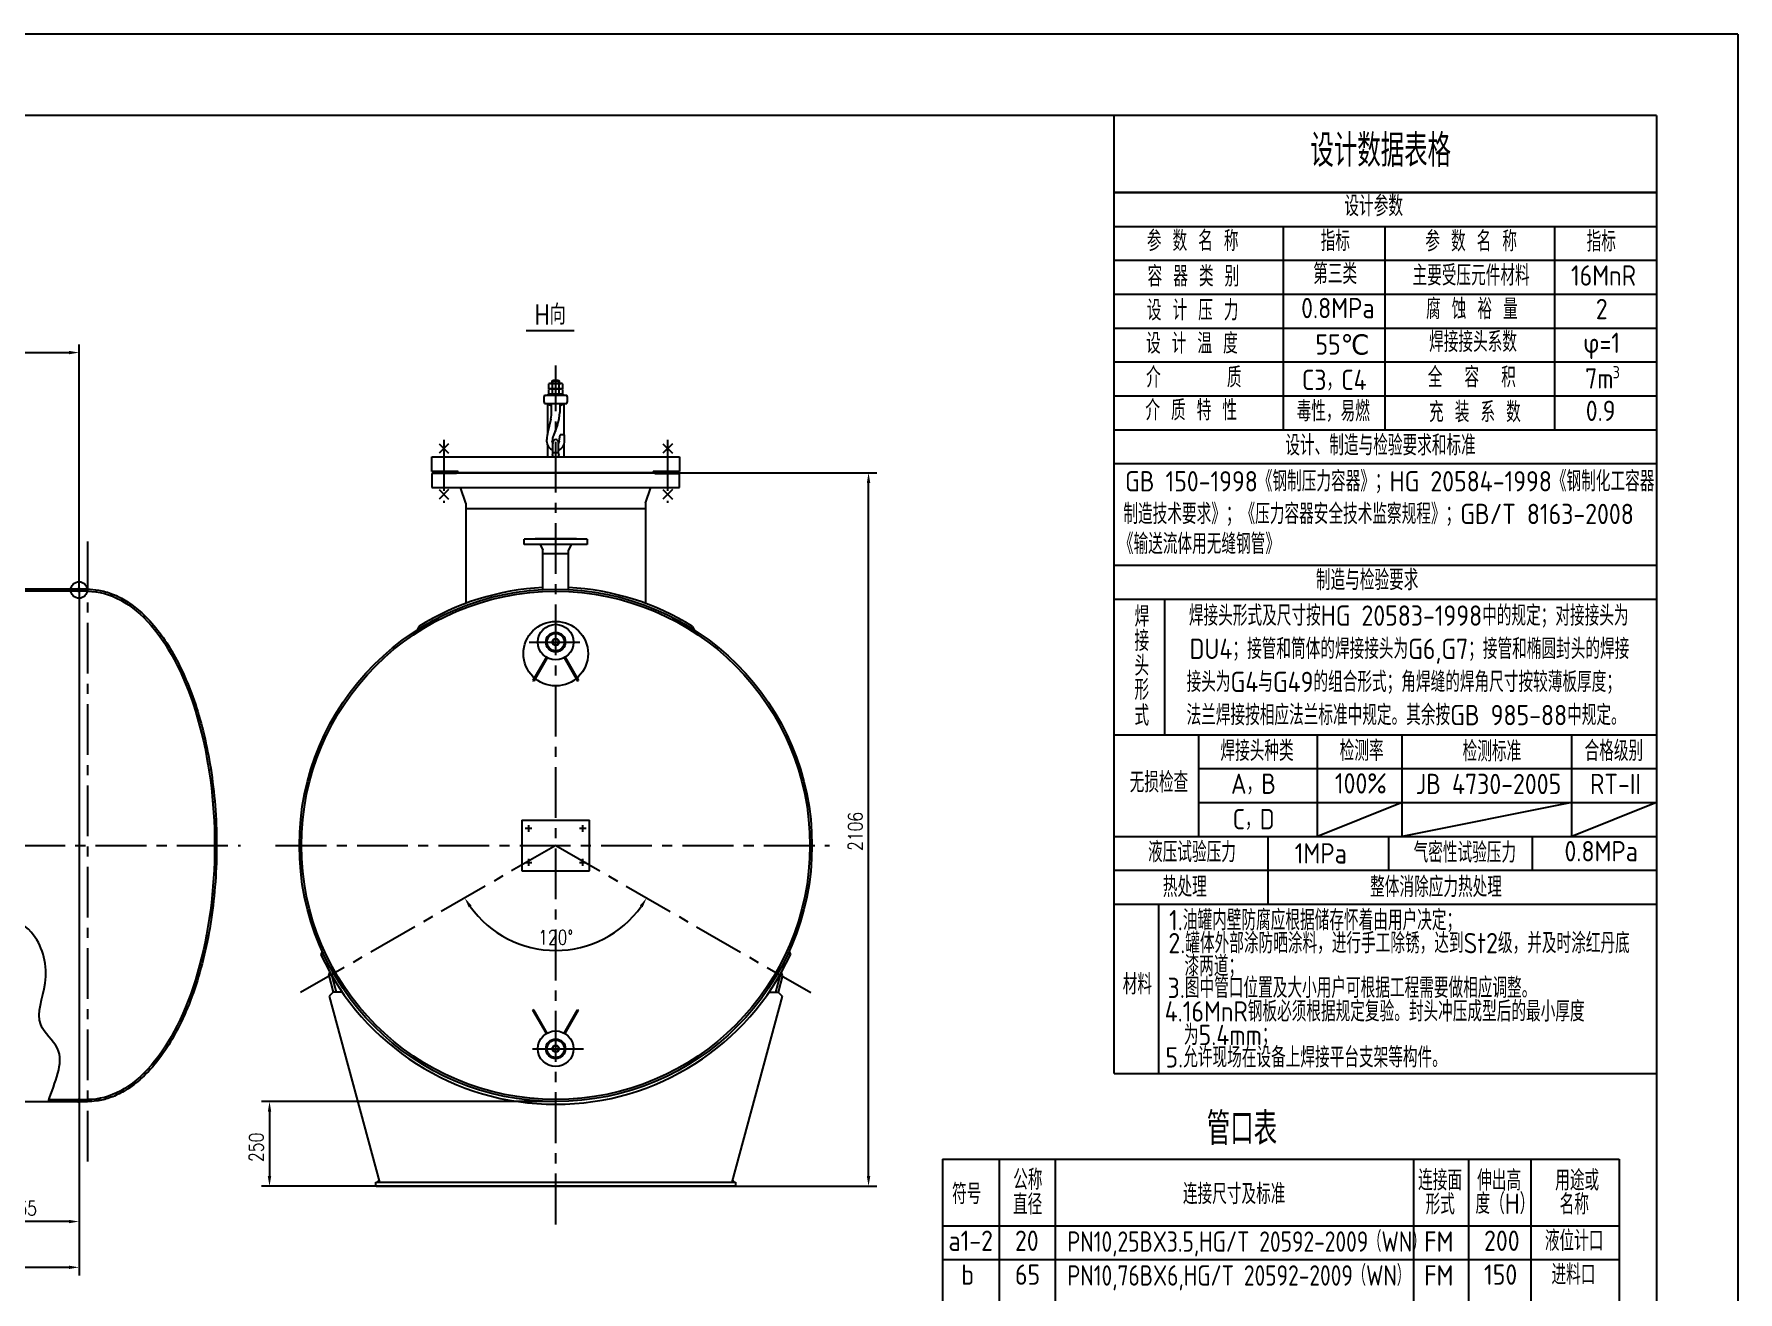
# Model space of a CAD drawing. Header units: millimetres. Extents: x -100 to 10194, y -400 to 6888.
# Drawn here: x 5169 to 10194, y 3176 to 6888 of the extents above; entities that cross this region are included whole.
import ezdxf

# ---------------------------------------------------------------- set-up
doc = ezdxf.new("R2010")
doc.units = ezdxf.units.MM
doc.header["$LTSCALE"] = 120
doc.linetypes.add('CENTER', pattern=[2, 1.25, -0.25, 0.25, -0.25])
for name, color, linetype in [('1轮廓实线层', 7, 'Continuous'), ('2细线层', 4, 'Continuous'), ('3中心线层', 1, 'CENTER'), ('5剖面线层', 2, 'Continuous'), ('6文字层', 3, 'Continuous'), ('7标注层', 4, 'Continuous'), ('8符号标注层', 31, 'Continuous'), ('图框层', 7, 'Continuous')]:
    doc.layers.add(name, color=color, linetype=linetype)
doc.styles.add('PC_TEXTSTYLE', font='romans.shx', dxfattribs={"width": 0.8, "bigfont": 'hzfs.shx'})
doc.styles.add('TH_GBDIM', font='romans.shx', dxfattribs={"width": 0.8, "bigfont": 'hzfs.shx'})
doc.styles.add('国标汉字5.0', font='gbenor.shx', dxfattribs={"height": 5, "bigfont": 'gbcbig.shx'})
doc.dimstyles.new('TH_GBDIM', dxfattribs={"dimscale": 12, "dimtxt": 3.5, "dimasz": 2.5, "dimexe": 2, "dimexo": 0, "dimgap": 1.5, "dimtad": 1, "dimdec": 1, "dimdsep": 46, "dimtxsty": 'TH_GBDIM', "dimcen": 2.5, "dimclrd": 130, "dimclre": 130, "dimclrt": 3, "dimadec": 0, "dimazin": 2, "dimtfac": 0.714286, "dimtdec": 1, "dimtmove": 0, "dimatfit": 3, "dimfxl": 1, "dimtolj": 1, "dimtzin": 0, "dimlwd": -1, "dimlwe": -1, "dimarcsym": 0})

# ---------------------------------------------------------------- blocks, each defined once
blk = doc.blocks.new('*D49')
at = {"layer": '1轮廓实线层', "color": 130}
for p, q in [((1301.1, 3744.1), (1301.1, 3224.5)), ((5301.1, 3744.1), (5301.1, 3224.5)), ((1331.1, 3248.5), (5271.1, 3248.5))]:
    blk.add_line(p, q, dxfattribs=at)
for points in [[(1331.1, 3253.5), (1331.1, 3243.5), (1301.1, 3248.5)], [(5271.1, 3253.5), (5271.1, 3243.5), (5301.1, 3248.5)]]:
    blk.add_solid(points, dxfattribs=at)
at = {"layer": 'Defpoints', "color": 0}
for p in [(1301.1, 3744.1), (5301.1, 3744.1), (5301.1, 3248.5)]:
    blk.add_point(p, dxfattribs=at)
at = {"layer": '1轮廓实线层', "color": 3, "insert": (3038.1, 3287.5), "char_height": 42, "attachment_point": 5, "style": 'TH_GBDIM'}
blk.add_mtext('\\A1;4000', dxfattribs=at)
blk = doc.blocks.new('*D50')
at = {"layer": '1轮廓实线层', "color": 130}
for p, q in [((5301.1, 3744.1), (5301.1, 3359.6)), ((4966.1, 3487.6), (4966.1, 3359.6)), ((5271.1, 3383.6), (4996.1, 3383.6))]:
    blk.add_line(p, q, dxfattribs=at)
for points in [[(4996.1, 3388.6), (4996.1, 3378.6), (4966.1, 3383.6)], [(5271.1, 3388.6), (5271.1, 3378.6), (5301.1, 3383.6)]]:
    blk.add_solid(points, dxfattribs=at)
at = {"layer": 'Defpoints', "color": 0}
for p in [(5301.1, 3744.1), (4966.1, 3487.6), (4966.1, 3383.6)]:
    blk.add_point(p, dxfattribs=at)
at = {"layer": '1轮廓实线层', "color": 3, "insert": (5133.6, 3422.6), "char_height": 42, "attachment_point": 5, "style": 'TH_GBDIM'}
blk.add_mtext('\\A1;335', dxfattribs=at)
blk = doc.blocks.new('*D55')
at = {"layer": '1轮廓实线层', "color": 130}
for p, q in [((4499.1, 5867.1), (4499.1, 5972)), ((4529.1, 5948), (5271.1, 5948)), ((5301.1, 5243.1), (5301.1, 5972))]:
    blk.add_line(p, q, dxfattribs=at)
for points in [[(4529.1, 5953), (4529.1, 5943), (4499.1, 5948)], [(5271.1, 5953), (5271.1, 5943), (5301.1, 5948)]]:
    blk.add_solid(points, dxfattribs=at)
at = {"layer": 'Defpoints', "color": 0}
for p in [(5301.1, 5948), (4499.1, 5867.1), (5301.1, 5243.1)]:
    blk.add_point(p, dxfattribs=at)
at = {"layer": '1轮廓实线层', "color": 3, "insert": (4900.1, 5987), "char_height": 42, "attachment_point": 5, "style": 'TH_GBDIM'}
blk.add_mtext('\\A1;800{}{}', dxfattribs=at)
blk = doc.blocks.new('*D59')
at = {"layer": '1轮廓实线层', "color": 130}
for p, q in [((6707.1, 3737.6), (5839, 3737.6)), ((5863, 3707.6), (5863, 3517.6)), ((6177.1, 3487.6), (5839, 3487.6))]:
    blk.add_line(p, q, dxfattribs=at)
for points in [[(5858, 3707.6), (5868, 3707.6), (5863, 3737.6)], [(5858, 3517.6), (5868, 3517.6), (5863, 3487.6)]]:
    blk.add_solid(points, dxfattribs=at)
at = {"layer": 'Defpoints', "color": 0}
for p in [(6707.1, 3737.6), (5863, 3487.6), (6177.1, 3487.6)]:
    blk.add_point(p, dxfattribs=at)
at = {"layer": '1轮廓实线层', "color": 3, "insert": (5824, 3602.6), "char_height": 42, "attachment_point": 5, "rotation": 90, "style": 'TH_GBDIM'}
blk.add_mtext('\\A1;250', dxfattribs=at)
blk = doc.blocks.new('*D60')
at = {"layer": '1轮廓实线层', "color": 130}
for p, q in [((6414.6, 5593.6), (7653.9, 5593.6)), ((7629.9, 3517.6), (7629.9, 5563.6)), ((6177.1, 3487.6), (7653.9, 3487.6))]:
    blk.add_line(p, q, dxfattribs=at)
for points in [[(7624.9, 5563.6), (7634.9, 5563.6), (7629.9, 5593.6)], [(7624.9, 3517.6), (7634.9, 3517.6), (7629.9, 3487.6)]]:
    blk.add_solid(points, dxfattribs=at)
at = {"layer": 'Defpoints', "color": 0}
for p in [(6414.6, 5593.6), (7629.9, 5593.6), (6177.1, 3487.6)]:
    blk.add_point(p, dxfattribs=at)
at = {"layer": '1轮廓实线层', "color": 3, "insert": (7590.9, 4534.9), "char_height": 42, "attachment_point": 5, "rotation": 90, "style": 'TH_GBDIM'}
blk.add_mtext('\\A1;2106', dxfattribs=at)
blk = doc.blocks.new('*D63')
at = {"layer": '1轮廓实线层', "color": 130}
blk.add_arc((6707.1, 4493.6), 310, 215.5466, 324.4534, dxfattribs=at)
for points in [[(6450.6, 4310.6), (6459, 4316), (6438.6, 4338.6)], [(6955.1, 4316), (6963.5, 4310.6), (6975.5, 4338.6)]]:
    blk.add_solid(points, dxfattribs=at)
at = {"layer": 'Defpoints', "color": 0}
for p in [(6707.1, 4493.6), (6707.1, 4493.6), (6601, 4202.2), (5954.8, 4059.3), (7459.3, 4059.3)]:
    blk.add_point(p, dxfattribs=at)
at = {"layer": '1轮廓实线层', "color": 3, "insert": (6707.1, 4222.5), "char_height": 42, "attachment_point": 5, "style": 'TH_GBDIM'}
blk.add_mtext('\\A1;120°', dxfattribs=at)

msp = doc.modelspace()

# ---------------------------------------------------------------- hatches: boundary and pattern name
at = {"layer": '5剖面线层'}
h = msp.add_hatch(dxfattribs=at)
h.set_pattern_fill('ANSI31', color=256, scale=12, angle=90, style=0)
edge = h.paths.add_edge_path()
edge.add_line((4765.61, 5249.56), (4765.61, 5248.06))
edge.add_line((4765.61, 5249.56), (4919.11, 5249.56))
edge.add_line((4765.61, 5248.06), (4770.97, 5243.56))
edge.add_line((5300.61, 5243.56), (4770.97, 5243.56))
edge.add_line((5297.72, 5249.56), (4776.11, 5249.56))
edge.add_line((5300.61, 5244.56), (5297.72, 5249.56))
edge.add_line((5300.61, 5243.56), (5300.61, 5244.56))
h = msp.add_hatch(dxfattribs=at)
h.set_pattern_fill('ANSI37', color=256, scale=0.25, style=0)
h.set_pattern_definition([(45, (0, -253.641), (-0.56126601, 0.56126601), []), (135, (0, -253.641), (-0.56126601, -0.56126601), [])])
h.paths.add_polyline_path([(5304.49, 5249.56), (5306.49, 5249.56, 0.1856406), (5295.72, 5249.56), (5297.72, 5249.56), (5300.61, 5244.56), (5300.61, 5243.56), (5298.61, 5243.56, 0.2), (5303.61, 5243.56), (5301.61, 5243.56), (5301.61, 5244.56)])
h.paths.add_polyline_path([(5301.61, 3742.56), (5301.61, 3743.56), (5303.61, 3743.56, 0.2), (5298.61, 3743.56), (5300.61, 3743.56), (5300.61, 3742.56), (5297.72, 3737.56), (5295.72, 3737.56, 0.1856406), (5306.49, 3737.56), (5304.49, 3737.56)])
h = msp.add_hatch(dxfattribs=at)
h.set_pattern_fill('ANSI31', color=256, scale=12, style=0)
h.paths.add_polyline_path([(5326.11, 5249.56), (5304.49, 5249.56), (5301.61, 5244.56), (5301.61, 5243.56), (5303.61, 5243.56), (5326.11, 5243.56)])
edge = h.paths.add_edge_path()
edge.add_spline(control_points=[(5326.11, 3737.56), (5334.96, 3737.56), (5343.82, 3738.17), (5365.6, 3741.17), (5378.5, 3744.26), (5404.03, 3752.99), (5416.65, 3758.63), (5444.25, 3773.91), (5459.12, 3784.16), (5491.28, 3810.83), (5508.36, 3828.12), (5540.97, 3867.52), (5556.49, 3889.64), (5585.68, 3938.19), (5599.33, 3964.64), (5624.49, 4021.26), (5635.99, 4051.44), (5656.59, 4114.88), (5665.69, 4148.13), (5681.3, 4216.95), (5687.8, 4252.53), (5698.06, 4325.21), (5701.83, 4362.32), (5706.53, 4437.24), (5707.47, 4475.05), (5706.5, 4550.53), (5704.6, 4588.19), (5697.99, 4662.54), (5693.29, 4699.22), (5681.65, 4767.96), (5674.93, 4800.16), (5659.32, 4862.41), (5650.43, 4892.47), (5630.65, 4949.86), (5619.76, 4977.2), (5596.17, 5028.66), (5583.47, 5052.77), (5556.49, 5097.31), (5542.21, 5117.74), (5512.32, 5154.52), (5496.71, 5170.87), (5467.76, 5196.25), (5454.61, 5206.09), (5427.8, 5222.86), (5414.13, 5229.79), (5386.43, 5240.62), (5372.39, 5244.53), (5347.59, 5248.67), (5336.85, 5249.56), (5326.11, 5249.56)], knot_values=[0, 0, 0, 0, 0.0686478, 0.0686478, 0.1693804, 0.1693804, 0.2701131, 0.2701131, 0.3931183, 0.3931183, 0.5435194, 0.5435194, 0.6939206, 0.6939206, 0.8443218, 0.8443218, 0.994723, 0.994723, 1.1451242, 1.1451242, 1.2955254, 1.2955254, 1.4459265, 1.4459265, 1.5963277, 1.5963277, 1.7467289, 1.7467289, 1.8971301, 1.8971301, 2.0357117, 2.0357117, 2.1742934, 2.1742934, 2.312875, 2.312875, 2.4514567, 2.4514567, 2.5900383, 2.5900383, 2.72862, 2.72862, 2.8385287, 2.8385287, 2.9484374, 2.9484374, 3.0583461, 3.0583461, 3.1415927, 3.1415927, 3.1415927, 3.1415927], degree=3, periodic=0)
edge.add_line((5326.11, 5249.56), (5326.11, 5243.56))
edge.add_ellipse((5326.11, 4493.56), major_axis=(0, 750), ratio=0.5, start_angle=180, end_angle=360, ccw=False)
edge.add_line((5326.11, 3743.56), (5326.11, 3737.56))
h.paths.add_polyline_path([(5326.11, 3743.56), (5301.61, 3743.56), (5301.61, 3742.56), (5304.49, 3737.56), (5306.49, 3737.56), (5326.11, 3737.56)])
h = msp.add_hatch(dxfattribs=at)
h.set_pattern_fill('ANSI31', color=256, scale=12, angle=90, style=0)
edge = h.paths.add_edge_path()
edge.add_line((5300.61, 3742.56), (5300.61, 3743.56))
edge.add_line((5300.61, 3743.56), (5298.61, 3743.56))
edge.add_line((5298.61, 3743.56), (5212.81, 3743.56))
edge.add_spline(control_points=[(5212.81, 3743.56), (5212.19, 3741.57), (5211.57, 3739.57), (5210.98, 3737.56)], knot_values=[40.2604057, 40.2604057, 40.2604057, 40.2604057, 45.8298629, 45.8298629, 45.8298629, 45.8298629], degree=3, periodic=0)
edge.add_line((5210.98, 3737.56), (5297.72, 3737.56))
edge.add_line((5297.72, 3737.56), (5300.61, 3742.56))

# ---------------------------------------------------------------- linework, layer by layer
at = {"layer": '1轮廓实线层'}
for p, q in [((8354.17, 3820.41), (8354.17, 6648)), ((8354.17, 6420.41), (9954.17, 6420.41)), ((9954.17, 6420.41), (8354.17, 6420.41)), ((9954.17, 6420.41), (8454.17, 6420.41)), ((9954.17, 6420.41), (9704.17, 6420.41)), ((9154.17, 5720.41), (9154.17, 6320.41)), ((6687.07, 5841.06), (6687.07, 5855.35)), ((6707.07, 5841.06), (6687.07, 5841.06)), ((6687.07, 5825.06), (6687.07, 5839.35)), ((6692.07, 5857.06), (6722.07, 5857.06)), ((6692.07, 5841.06), (6722.07, 5841.06)), ((6697.07, 5865.06), (6699.07, 5867.06)), ((6697.07, 5865.06), (6717.07, 5865.06)), ((6697.07, 5857.06), (6697.07, 5865.06)), ((6697.07, 5855.35), (6697.07, 5841.06)), ((6697.07, 5839.35), (6697.07, 5825.06)), ((6699.07, 5867.06), (6715.07, 5867.06)), ((6727.07, 5841.06), (6707.07, 5841.06)), ((6715.07, 5867.06), (6717.07, 5865.06)), ((6717.07, 5865.06), (6717.07, 5857.06)), ((6717.07, 5841.06), (6717.07, 5855.35)), ((6717.07, 5825.06), (6717.07, 5839.35)), ((6727.07, 5855.35), (6727.07, 5841.06)), ((6727.07, 5839.35), (6727.07, 5825.06)), ((6674.07, 5822.06), (6740.07, 5822.06)), ((6674.07, 5798.06), (6740.07, 5798.06)), ((6683.07, 5798.06), (6683.07, 5711.45)), ((6685.07, 5825.06), (6729.07, 5825.06)), ((6685.07, 5822.06), (6685.07, 5825.06)), ((6707.07, 5822.06), (6685.07, 5822.06)), ((6707.07, 5825.06), (6687.07, 5825.06)), ((6695.07, 5774.58), (6695.07, 5798.06)), ((6727.07, 5825.06), (6707.07, 5825.06)), ((6729.07, 5822.06), (6707.07, 5822.06)), ((6719.07, 5798.06), (6719.07, 5771.39)), ((6729.07, 5825.06), (6729.07, 5822.06)), ((6731.07, 5798.06), (6731.07, 5705.06)), ((6692.45, 5751.85), (6683.68, 5714.28)), ((6712.57, 5735.93), (6700.32, 5703.63)), ((6362.93, 5679.21), (6391.21, 5650.92)), ((6391.21, 5679.21), (6362.93, 5650.92)), ((6681.07, 5685.06), (6681.07, 5691.55)), ((6697.07, 5685.06), (6697.07, 5685.9)), ((6699.07, 5651.55), (6699.07, 5683.06)), ((6715.07, 5651.55), (6715.07, 5683.06)), ((6717.35, 5687.07), (6719.88, 5705.06)), ((6733.07, 5705.06), (6719.88, 5705.06)), ((6733.07, 5685.06), (6733.07, 5705.06)), ((7022.93, 5679.21), (7051.21, 5650.92)), ((7051.21, 5679.21), (7022.93, 5650.92)), ((8354.17, 5720.41), (9954.17, 5720.41)), ((6342.07, 5597.06), (6342.07, 5640.06)), ((6342.07, 5640.06), (7072.07, 5640.06)), ((6683.07, 5675.06), (6683.07, 5640.06)), ((6713.39, 5652.06), (6700.74, 5652.06)), ((6700.74, 5640.06), (6713.39, 5640.06)), ((6731.07, 5675.06), (6731.07, 5640.06)), ((7072.07, 5640.06), (7072.07, 5597.06)), ((6419.57, 5597.06), (6342.07, 5597.06)), ((6414.57, 5591.56), (6342.07, 5591.56)), ((6342.07, 5591.56), (6342.07, 5549.56)), ((6414.57, 5593.56), (6414.57, 5591.56)), ((6999.57, 5593.56), (6414.57, 5593.56)), ((6419.57, 5593.56), (6419.57, 5597.06)), ((6994.57, 5593.56), (6994.57, 5597.06)), ((7072.07, 5597.06), (6994.57, 5597.06)), ((6999.57, 5593.56), (6999.57, 5591.56)), ((6999.57, 5591.56), (7072.07, 5591.56)), ((7072.07, 5549.56), (7072.07, 5591.56)), ((6342.07, 5549.56), (7072.07, 5549.56)), ((6391.21, 5543.71), (6362.93, 5515.42)), ((6362.93, 5543.71), (6391.21, 5515.42)), ((6442.07, 5503.56), (6426.07, 5549.56)), ((6972.07, 5503.56), (6988.07, 5549.56)), ((7051.21, 5543.71), (7022.93, 5515.42)), ((7022.93, 5543.71), (7051.21, 5515.42)), ((6442.07, 5503.56), (6442.07, 5208)), ((6442.07, 5487.56), (6972.07, 5487.56)), ((6972.07, 5503.56), (6972.07, 5208)), ((6799.57, 5397.56), (6614.57, 5397.56)), ((6614.57, 5381.56), (6614.57, 5397.56)), ((6799.57, 5381.56), (6614.57, 5381.56)), ((6646.07, 5399.56), (6646.07, 5397.56)), ((6646.07, 5399.56), (6707.07, 5399.56)), ((6661.07, 5381.56), (6669.07, 5364.56)), ((6707.07, 5399.56), (6768.07, 5399.56)), ((6753.07, 5381.56), (6745.07, 5364.56)), ((6768.07, 5399.56), (6768.07, 5397.56)), ((6799.57, 5397.56), (6799.57, 5381.56)), ((6669.07, 5248.61), (6669.07, 5364.56)), ((6745.07, 5354.56), (6669.07, 5354.56)), ((6745.07, 5248.61), (6745.07, 5364.56)), ((8354.17, 5320.41), (9954.17, 5320.41)), ((5300.61, 5243.56), (4770.97, 5243.56)), ((5297.72, 5249.56), (4776.11, 5249.56)), ((5295.72, 5249.56), (5297.72, 5249.56)), ((5300.61, 5244.56), (5297.72, 5249.56)), ((5300.61, 5243.56), (5298.61, 5243.56)), ((5300.61, 5243.56), (5300.61, 5244.56)), ((5301.11, 5243.06), (5301.11, 3744.06)), ((5301.61, 5244.56), (5304.49, 5249.56)), ((5301.61, 5244.56), (5301.61, 5243.56)), ((5326.11, 5243.56), (5301.61, 5243.56)), ((5301.61, 5243.56), (5303.61, 5243.56)), ((5326.11, 5249.56), (5304.49, 5249.56)), ((5304.49, 5249.56), (5306.49, 5249.56)), ((6303.33, 5139.82), (6298.33, 5129.54)), ((6303.33, 5139.82), (6305.09, 5133.84)), ((7110.8, 5139.82), (7109.04, 5133.84)), ((7110.8, 5139.82), (7115.81, 5129.54)), ((6679.53, 5048.87), (6639.8, 4980.05)), ((6682.13, 5047.37), (6642.39, 4978.55)), ((6732.01, 5047.37), (6771.74, 4978.55)), ((6734.61, 5048.87), (6774.34, 4980.05)), ((6642.39, 4978.55), (6639.8, 4980.05)), ((6771.74, 4978.55), (6774.34, 4980.05)), ((6607.07, 4568.56), (6807.07, 4568.56)), ((6607.07, 4568.56), (6607.07, 4418.56)), ((6807.07, 4418.56), (6807.07, 4568.56)), ((6607.07, 4418.56), (6807.07, 4418.56)), ((8354.17, 4320.41), (9954.17, 4320.41)), ((6018.54, 4181.37), (6014.65, 4170.68)), ((6014.65, 4170.68), (6021.9, 4174.06)), ((7399.49, 4170.68), (7392.24, 4174.06)), ((7395.6, 4181.37), (7399.49, 4170.68)), ((6037.71, 4109.46), (6041.18, 4119.01)), ((6045.43, 4111.57), (6037.71, 4109.46)), ((6037.71, 4109.46), (6050.88, 4060.56)), ((6045.42, 4111.56), (6059.17, 4060.56)), ((7368.71, 4111.56), (7354.97, 4060.56)), ((7376.43, 4109.46), (7363.25, 4060.56)), ((7368.71, 4111.57), (7376.43, 4109.46)), ((7376.43, 4109.46), (7372.95, 4119.01)), ((6050.88, 4060.56), (6039.1, 4048.78)), ((6039.1, 4048.78), (6187.07, 3499.56)), ((6077.62, 4060.56), (6050.88, 4060.56)), ((7375.04, 4048.78), (7227.07, 3499.56)), ((7336.52, 4060.56), (7363.25, 4060.56)), ((7363.25, 4060.56), (7375.04, 4048.78)), ((6642.39, 4008.58), (6639.8, 4007.08)), ((6679.53, 3938.26), (6639.8, 4007.08)), ((6682.13, 3939.76), (6642.39, 4008.58)), ((6732.01, 3939.76), (6771.74, 4008.58)), ((6734.61, 3938.26), (6774.34, 4007.08)), ((6771.74, 4008.58), (6774.34, 4007.08)), ((8354.17, 3820.41), (9954.17, 3820.41)), ((5126.11, 3737.56), (5297.72, 3737.56)), ((5212.81, 3743.56), (5300.61, 3743.56)), ((5297.72, 3737.56), (5295.72, 3737.56)), ((5300.61, 3742.56), (5297.72, 3737.56)), ((5300.61, 3743.56), (5298.61, 3743.56)), ((5300.61, 3742.56), (5300.61, 3743.56)), ((5301.61, 3743.56), (5326.11, 3743.56)), ((5301.61, 3743.56), (5301.61, 3742.56)), ((5301.61, 3743.56), (5303.61, 3743.56)), ((5301.61, 3742.56), (5304.49, 3737.56)), ((5304.49, 3737.56), (5326.11, 3737.56)), ((5306.49, 3737.56), (5304.49, 3737.56)), ((7847.69, 3567.85), (9844.17, 3567.85)), ((7847.69, 3567.85), (7847.69, 2271.21)), ((9844.17, 3567.85), (9844.17, 2271.21)), ((6177.07, 3487.56), (6177.07, 3499.56)), ((6177.07, 3499.56), (7237.07, 3499.56)), ((6707.07, 3487.56), (6177.07, 3487.56)), ((6181.07, 3499.56), (6185.51, 3505.36)), ((6187.07, 3499.56), (6181.07, 3499.56)), ((7237.07, 3487.56), (6707.07, 3487.56)), ((7233.07, 3499.56), (7228.63, 3505.36)), ((7237.07, 3499.56), (7237.07, 3487.56))]:
    msp.add_line(p, q, dxfattribs=at)
for centre, radius in [((6707.07, 4493.56), 756), ((6707.07, 4493.56), 750), ((6707.07, 5093.56), 52.5), ((6707.07, 5093.56), 29), ((6707.07, 5093.56), 25.5), ((6707.07, 5093.56), 10), ((6707.07, 5093.56), 9), ((6707.07, 3893.56), 52.5), ((6707.07, 3893.56), 29), ((6707.07, 3893.56), 25.5), ((6707.07, 3893.56), 10), ((6707.07, 3893.56), 9)]:
    msp.add_circle(centre, radius, dxfattribs=at)
for centre, radius, start, end in [((6692.07, 5848.92), 8.14, 52.12112, 127.87888), ((6692.07, 5832.92), 8.14, 52.12112, 127.87888), ((6707.07, 5827.06), 30, 70.52878, 109.47122), ((6707.07, 5811.06), 30, 70.52878, 109.47122), ((6722.07, 5848.92), 8.14, 52.12112, 127.87888), ((6722.07, 5832.92), 8.14, 52.12112, 127.87888), ((6709.07, 5810.06), 37, 161.07536, 198.92464), ((6707.07, 5810.06), 24, 210, 240), ((6707.07, 5810.06), 24, 300, 330), ((6705.07, 5810.06), 37, 341.07536, 18.92464), ((6595.07, 5774.58), 100, 346.86603, 0), ((6619.07, 5771.39), 100, 339.22783, 0), ((6781.07, 5691.55), 100, 166.86603, 180), ((6707.07, 5685.06), 26, 180, 252.07979), ((6747.07, 5685.9), 50, 159.22783, 180), ((6707.07, 5685.06), 10, 180, 216.8699), ((6707.07, 5683.06), 8, 0, 180), ((6707.07, 5685.06), 26, 287.92021, 0), ((6707.07, 5685.06), 10, 323.1301, 355.26378), ((6766.86, 5680.11), 50, 172, 175.26378), ((6707.07, 5646.06), 10, 154.62709, 205.37291), ((6700.74, 5649.06), 3, 90, 154.62709), ((6700.74, 5643.06), 3, 205.37291, 270), ((6713.39, 5649.06), 3, 25.37291, 90), ((6713.39, 5643.06), 3, 270, 334.62709), ((6707.07, 5646.06), 10, 334.62709, 25.37291), ((5301.11, 5235.56), 15.01, 68.96659, 111.03341), ((5301.11, 5249.56), 6.5, 247.38014, 292.61986), ((6707.07, 4493.56), 762, 92.85846, 121.99442), ((6707.07, 4493.56), 762, 58.00558, 87.14154), ((6707.07, 4493.56), 764, 205, 270), ((6707.07, 4493.56), 764, 270, 335), ((5301.11, 3751.57), 15.01, 248.96659, 291.03341), ((5301.11, 3737.56), 6.5, 67.38014, 112.61986)]:
    msp.add_arc(centre, radius, start, end, dxfattribs=at)
at = {"layer": '1轮廓实线层', "extrusion": (0, 0, -1)}
msp.add_ellipse((5326.11, 4493.56), major_axis=(0, 750), ratio=0.5, start_param=0, end_param=3.1415927, dxfattribs=at)
at = {"layer": '1轮廓实线层'}
for points, knots in [([(5326.11, 5249.56), (5336.85, 5249.56), (5347.59, 5248.67), (5372.39, 5244.53), (5386.43, 5240.62), (5414.13, 5229.79), (5427.8, 5222.86), (5454.61, 5206.09), (5467.76, 5196.25), (5496.71, 5170.87), (5512.32, 5154.52), (5542.21, 5117.74), (5556.49, 5097.31), (5583.47, 5052.77), (5596.17, 5028.66), (5619.76, 4977.2), (5630.65, 4949.86), (5650.43, 4892.47), (5659.32, 4862.41), (5674.93, 4800.16), (5681.65, 4767.96), (5693.29, 4699.22), (5697.99, 4662.54), (5704.6, 4588.19), (5706.5, 4550.53), (5707.47, 4475.05), (5706.53, 4437.24), (5701.83, 4362.32), (5698.06, 4325.21), (5687.8, 4252.53), (5681.3, 4216.95), (5665.69, 4148.13), (5656.59, 4114.88), (5635.99, 4051.44), (5624.49, 4021.26), (5599.33, 3964.64), (5585.68, 3938.19), (5556.49, 3889.64), (5540.97, 3867.52), (5508.36, 3828.12), (5491.28, 3810.83), (5459.12, 3784.16), (5444.25, 3773.91), (5416.65, 3758.63), (5404.03, 3752.99), (5378.5, 3744.26), (5365.6, 3741.17), (5343.82, 3738.17), (5334.96, 3737.56), (5326.11, 3737.56)], [0, 0, 0, 0, 0.0832466, 0.0832466, 0.1931553, 0.1931553, 0.303064, 0.303064, 0.4129727, 0.4129727, 0.5515543, 0.5515543, 0.690136, 0.690136, 0.8287176, 0.8287176, 0.9672993, 0.9672993, 1.1058809, 1.1058809, 1.2444626, 1.2444626, 1.3948638, 1.3948638, 1.5452649, 1.5452649, 1.6956661, 1.6956661, 1.8460673, 1.8460673, 1.9964685, 1.9964685, 2.1468697, 2.1468697, 2.2972708, 2.2972708, 2.447672, 2.447672, 2.5980732, 2.5980732, 2.7484744, 2.7484744, 2.8714796, 2.8714796, 2.9722122, 2.9722122, 3.0729449, 3.0729449, 3.1415927, 3.1415927, 3.1415927, 3.1415927]), ([(5210.98, 3737.56), (5228.15, 3795.18), (5275.77, 3881.21), (5159.48, 3968.1), (5220, 4094.56), (5177.1, 4262.61), (4973.06, 4327.7), (4689.45, 4383.37), (4667.73, 4139.77), (4526.28, 4015.88), (4504.21, 3837.69), (4548.18, 3753.79), (4558.12, 3737.56)], [40.2604057, 40.2604057, 40.2604057, 40.2604057, 200.4739536, 289.4631194, 412.316331, 558.7798374, 752.4876169, 1039.7834761, 1194.4019674, 1368.6126836, 1596.7409252, 1653.6874628, 1653.6874628, 1653.6874628, 1653.6874628])]:
    msp.add_open_spline(points, degree=3, knots=knots, dxfattribs=at)
at = {"layer": '2细线层'}
for p, q in [((10194.17, 6888), (102.17, 6888)), ((10194.17, 6888), (10194.17, -240)), ((8354.17, 6320.41), (9954.17, 6320.41)), ((8854.17, 5720.41), (8854.17, 6320.41)), ((9654.17, 5720.41), (9654.17, 6320.41)), ((8354.17, 6220.41), (9954.17, 6220.41)), ((8354.17, 6120.41), (9954.17, 6120.41)), ((8354.17, 6020.41), (9954.17, 6020.41)), ((8354.17, 5920.41), (9954.17, 5920.41)), ((6698.57, 5857.06), (6698.57, 5866.56)), ((6715.57, 5866.56), (6715.57, 5857.06)), ((8354.17, 5820.41), (9954.17, 5820.41)), ((8354.17, 5620.41), (9954.17, 5620.41)), ((8354.17, 5220.41), (9954.17, 5220.41)), ((8504.17, 4820.41), (8504.17, 5220.41)), ((8354.17, 4820.41), (9954.17, 4820.41)), ((8604.17, 4520.41), (8604.17, 4820.41)), ((8954.17, 4520.41), (8954.17, 4820.41)), ((9204.17, 4520.41), (9204.17, 4820.41)), ((9704.17, 4520.41), (9704.17, 4820.41)), ((8604.17, 4720.41), (9954.17, 4720.41)), ((8604.17, 4620.41), (9954.17, 4620.41)), ((8354.17, 4520.41), (9954.17, 4520.41)), ((8808.41, 4320.41), (8808.41, 4520.41)), ((9164.06, 4420.41), (9164.06, 4520.41)), ((9587.93, 4420.41), (9587.93, 4520.41)), ((8354.17, 4420.41), (9954.17, 4420.41)), ((8485.77, 3820.41), (8485.77, 4320.41)), ((9237.46, 3567.85), (9237.46, 2271.21)), ((9399.73, 3567.85), (9399.73, 2271.21)), ((9583.53, 3567.85), (9583.53, 2271.21))]:
    msp.add_line(p, q, dxfattribs=at)
at = {"layer": '3中心线层'}
for p, q in [((6707.07, 3374.98), (6707.07, 5910.36)), ((6377.07, 5690.06), (6377.07, 5504.56)), ((7037.07, 5690.06), (7037.07, 5504.56)), ((5326.11, 5390.6), (5326.11, 3551.92)), ((6628.6, 5093.56), (6781.39, 5093.56)), ((6637.07, 4543.56), (6617.07, 4543.56)), ((6627.07, 4553.56), (6627.07, 4533.56)), ((6797.07, 4543.56), (6777.07, 4543.56)), ((6787.07, 4533.56), (6787.07, 4553.56)), ((790.04, 4493.56), (5777.42, 4493.56)), ((5881.09, 4493.56), (7514.56, 4493.56)), ((6707.07, 4493.56), (5954.83, 4059.26)), ((6707.07, 4493.56), (7459.31, 4059.26)), ((6617.07, 4443.56), (6637.07, 4443.56)), ((6627.07, 4453.56), (6627.07, 4433.56)), ((6777.07, 4443.56), (6797.07, 4443.56)), ((6787.07, 4433.56), (6787.07, 4453.56)), ((6639.16, 3893.56), (6788.62, 3893.56))]:
    msp.add_line(p, q, dxfattribs=at)
at = {"layer": '6文字层'}
for p, q in [((9204.17, 4620.41), (8954.17, 4520.41)), ((9704.17, 4620.41), (9204.17, 4520.41)), ((9954.17, 4620.41), (9704.17, 4520.41))]:
    msp.add_line(p, q, dxfattribs=at)
at = {"layer": '7标注层'}
for p, q in [((8015.18, 3567.85), (8015.18, 2271.21)), ((8180.5, 3567.85), (8180.5, 2271.21)), ((7847.69, 3371.21), (9844.17, 3371.21)), ((7847.69, 3271.21), (9844.17, 3271.21))]:
    msp.add_line(p, q, dxfattribs=at)
at = {"layer": '8符号标注层', "color": 7}
msp.add_line((6761.29, 6012.63), (6619.77, 6012.63), dxfattribs=at)
at = {"layer": '8符号标注层'}
for centre, radius in [((5301.11, 5247.28), 24.25), ((6707.23, 5059.4), 95.23)]:
    msp.add_circle(centre, radius, dxfattribs=at)
at = {"layer": '图框层'}
for q in [(342.17, 6648), (9954.17, 0)]:
    msp.add_line((9954.17, 6648), q, dxfattribs=at)

# ---------------------------------------------------------------- texts
at = {"layer": '6文字层', "style": '国标汉字5.0'}
for s, height, p in [('设计数据表格', 96, (8933.23, 6496.28)), ('设计参数', 60, (9033.58, 6350.4)), ('参 数 名 称', 60, (8450.73, 6247.54)), ('指标', 60, (8963.56, 6247.42)), ('参 数 名 称', 60, (9272.14, 6246.52)), ('指标', 60, (9747.88, 6246.15)), ('容 器 类 别', 60, (8452.95, 6143.06)), ('第三类', 60, (8941.36, 6150.33)), ('主要受压元件材料', 60, (9234.4, 6145.76)), ('16MnR', 60, (9701.81, 6145.52)), ('设 计 压 力', 60, (8450.73, 6042.89)), ('0.8MPa', 60, (8905.84, 6049.45)), ('腐 蚀 裕 量', 60, (9274.36, 6046.62)), ('2', 60, (9775.03, 6046.62)), ('设 计 温 度', 60, (8448.51, 5944.88)), ('55℃', 60, (8948.02, 5941.97)), ('焊接接头系数', 60, (9283.24, 5949.59)), ('φ=1', 60, (9737.87, 5946.91)), ('介      质', 60, (8448.51, 5844.75)), ('C3，C4', 60, (8908.06, 5837.63)), ('全  容  积', 60, (9279.31, 5845.07)), ('7m', 60, (9743.4, 5841.75)), ('3', 36, (9824.54, 5871.98)), ('介 质 特 性', 60, (8446.29, 5747.8)), ('毒性，易燃', 60, (8892.52, 5745.19)), ('充 装 系 数', 60, (9283.24, 5742.38)), ('0.9', 60, (9745.35, 5746.19)), ('设计、制造与检验要求和标准', 60, (8859.26, 5644.31)), ('GB 150-1998《钢制压力容器》；HG 20584-1998《钢制化工容器', 60, (8386.42, 5538.21)), ('制造技术要求》；《压力容器安全技术监察规程》；GB/T 8163-2008', 60, (8381.51, 5441.78)), ('《输送流体用无缝钢管》', 60, (8368.31, 5353.46)), ('制造与检验要求', 60, (8949.29, 5246.8)), ('焊', 60, (8414.65, 5138.98)), ('焊接头形式及尺寸按HG 20583-1998中的规定；对接接头为', 60, (8574.76, 5141.83)), ('接', 60, (8414.22, 5067.42)), ('DU4；接管和筒体的焊接接头为G6,G7；接管和椭圆封头的焊接', 60, (8576.6, 5043.73)), ('头', 60, (8414.22, 4994.33)), ('形', 60, (8414.22, 4923.08)), ('接头为G4与G49的组合形式；角焊缝的焊角尺寸按较薄板厚度；', 60, (8567.99, 4946.19)), ('式', 60, (8414.22, 4846.92)), ('法兰焊接按相应法兰标准中规定。其余按GB 985-88中规定。', 60, (8567.82, 4848.28)), ('焊接头种类', 60, (8667.77, 4742.7)), ('检测率', 60, (9019.56, 4742.89)), ('检测标准', 60, (9382.18, 4741.28)), ('合格级别', 60, (9741.83, 4742.6)), ('无损检查', 60, (8400.12, 4649.64)), ('A，B', 60, (8698.89, 4645.79)), ('100%', 60, (9005.45, 4646.73)), ('JB 4730-2005', 60, (9243.67, 4644.92)), ('RT-II', 60, (9758.03, 4644.92)), ('C，D', 60, (8703.72, 4541.19)), ('液压试验压力', 60, (8454.27, 4443.91)), ('1MPa', 60, (8887.08, 4440.21)), ('气密性试验压力', 60, (9237.45, 4442.69)), ('0.8MPa', 60, (9682.61, 4446.53)), ('热处理', 60, (8497.9, 4341.18)), ('整体消除应力热处理', 60, (9109.31, 4341.11)), ('1.油罐内壁防腐应根据储存怀着由用户决定；', 60, (8516.29, 4243.04)), ('2.罐体外部涂防晒涂料，进行手工除锈，达到St2级，并及时涂红丹底', 60, (8514.26, 4175.26)), ('漆两道；', 60, (8561.94, 4107.48)), ('材料', 60, (8379.67, 4053.81)), ('3.图中管口位置及大小用户可根据工程需要做相应调整。', 60, (8511.92, 4043.37)), ('4.16MnR钢板必须根据规定复验。封头冲压成型后的最小厚度', 60, (8503.26, 3973.76)), ('为5.4mm；', 60, (8560.1, 3904.15)), ('5.允许现场在设备上焊接平台支架等构件。', 60, (8505.67, 3838.21)), ('管口表', 96, (8627.54, 3609.7)), ('公称', 60, (8056.57, 3477.22)), ('连接面', 60, (9250.84, 3475.5)), ('伸出高', 60, (9425.09, 3474.96)), ('用途或', 60, (9655.19, 3475.24)), ('符号', 60, (7876.37, 3434.97)), ('直径', 60, (8055.7, 3404.1)), ('连接尺寸及标准', 60, (8557.12, 3434.97)), ('形式', 60, (9272.92, 3404.46)), ('度（H）', 60, (9420.05, 3406.26)), ('名称', 60, (9668.37, 3404.41)), ('a1-2', 60, (7865.47, 3297.03)), ('20', 60, (8061.78, 3297.03)), ('FM', 60, (9268.65, 3294.53)), ('200', 60, (9445.4, 3297.03)), ('液位计口', 60, (9624.68, 3297.03)), ('b', 60, (7903.46, 3197.03)), ('65', 60, (8061.78, 3197.03)), ('FM', 60, (9268.65, 3194.53)), ('150', 60, (9445.4, 3197.03)), ('进料口', 60, (9644.26, 3197.03))]:
    msp.add_text(s, height=height, dxfattribs=at).set_placement(p)
at = {"layer": '6文字层', "style": '国标汉字5.0', "width": 0.9}
for s, p in [('PN10,25BX3.5,HG/T 20592-2009（WN）', (8216.55, 3294.53)), ('PN10,76BX6,HG/T 20592-2009（WN）', (8216.55, 3194.53))]:
    msp.add_text(s, height=60, dxfattribs=at).set_placement(p)
at = {"layer": '6文字层', "insert": (6690.53, 6030.63), "char_height": 59.388, "attachment_point": 8, "style": 'PC_TEXTSTYLE'}
msp.add_mtext('H向', dxfattribs=at)

# ---------------------------------------------------------------- dimensions: what is measured, and where the dimension line sits
at = {"layer": '1轮廓实线层'}
dim = msp.add_linear_dim(base=(5301.11, 5947.96), p1=(4499.11, 5867.06), p2=(5301.11, 5243.06), text='800{}{}', dimstyle='TH_GBDIM', override={"dimgap": 1.5, "dimtad": 1, "dimjust": 0, "dimdec": 0, "dimlfac": 1, "dimse1": 0, "dimse2": 0, "dimsd1": 0, "dimsd2": 0}, dxfattribs=at)
dim.commit()
dim.dimension.update_dxf_attribs({"geometry": '*D55', "text_midpoint": (4900.11, 5947.96), "dimtype": 160})
for base, p1, p2, picture, middle in [((7629.92, 5593.56), (6177.07, 3487.56), (6414.57, 5593.56), '*D60', (7629.92, 4534.87)), ((5862.99, 3487.56), (6707.07, 3737.56), (6177.07, 3487.56), '*D59', (5862.99, 3602.61))]:
    dim = msp.add_linear_dim(base=base, p1=p1, p2=p2, angle=90, dimstyle='TH_GBDIM', dxfattribs=at)
    dim.commit()
    dim.dimension.update_dxf_attribs({"geometry": picture, "text_midpoint": middle, "dimtype": 160})
dim = msp.add_angular_dim_2l(base=(6601.04, 4202.24), line1=((6707.07, 4493.56), (7459.31, 4059.26)), line2=((6707.07, 4493.56), (5954.83, 4059.26)), dimstyle='TH_GBDIM', dxfattribs=at)
dim.commit()
dim.dimension.update_dxf_attribs({"geometry": '*D63', "text_midpoint": (6707.07, 4222.55)})
dim = msp.add_linear_dim(base=(5301.11, 3248.54), p1=(1301.11, 3744.06), p2=(5301.11, 3744.06), dimstyle='TH_GBDIM', dxfattribs=at)
dim.commit()
dim.dimension.update_dxf_attribs({"geometry": '*D49', "text_midpoint": (3038.1, 3248.54), "dimtype": 160})
dim = msp.add_linear_dim(base=(4966.11, 3383.56), p1=(5301.11, 3744.06), p2=(4966.11, 3487.56), dimstyle='TH_GBDIM', dxfattribs=at)
dim.commit()
dim.dimension.update_dxf_attribs({"geometry": '*D50', "text_midpoint": (5133.61, 3422.56)})

doc.saveas('drawing.dxf')
